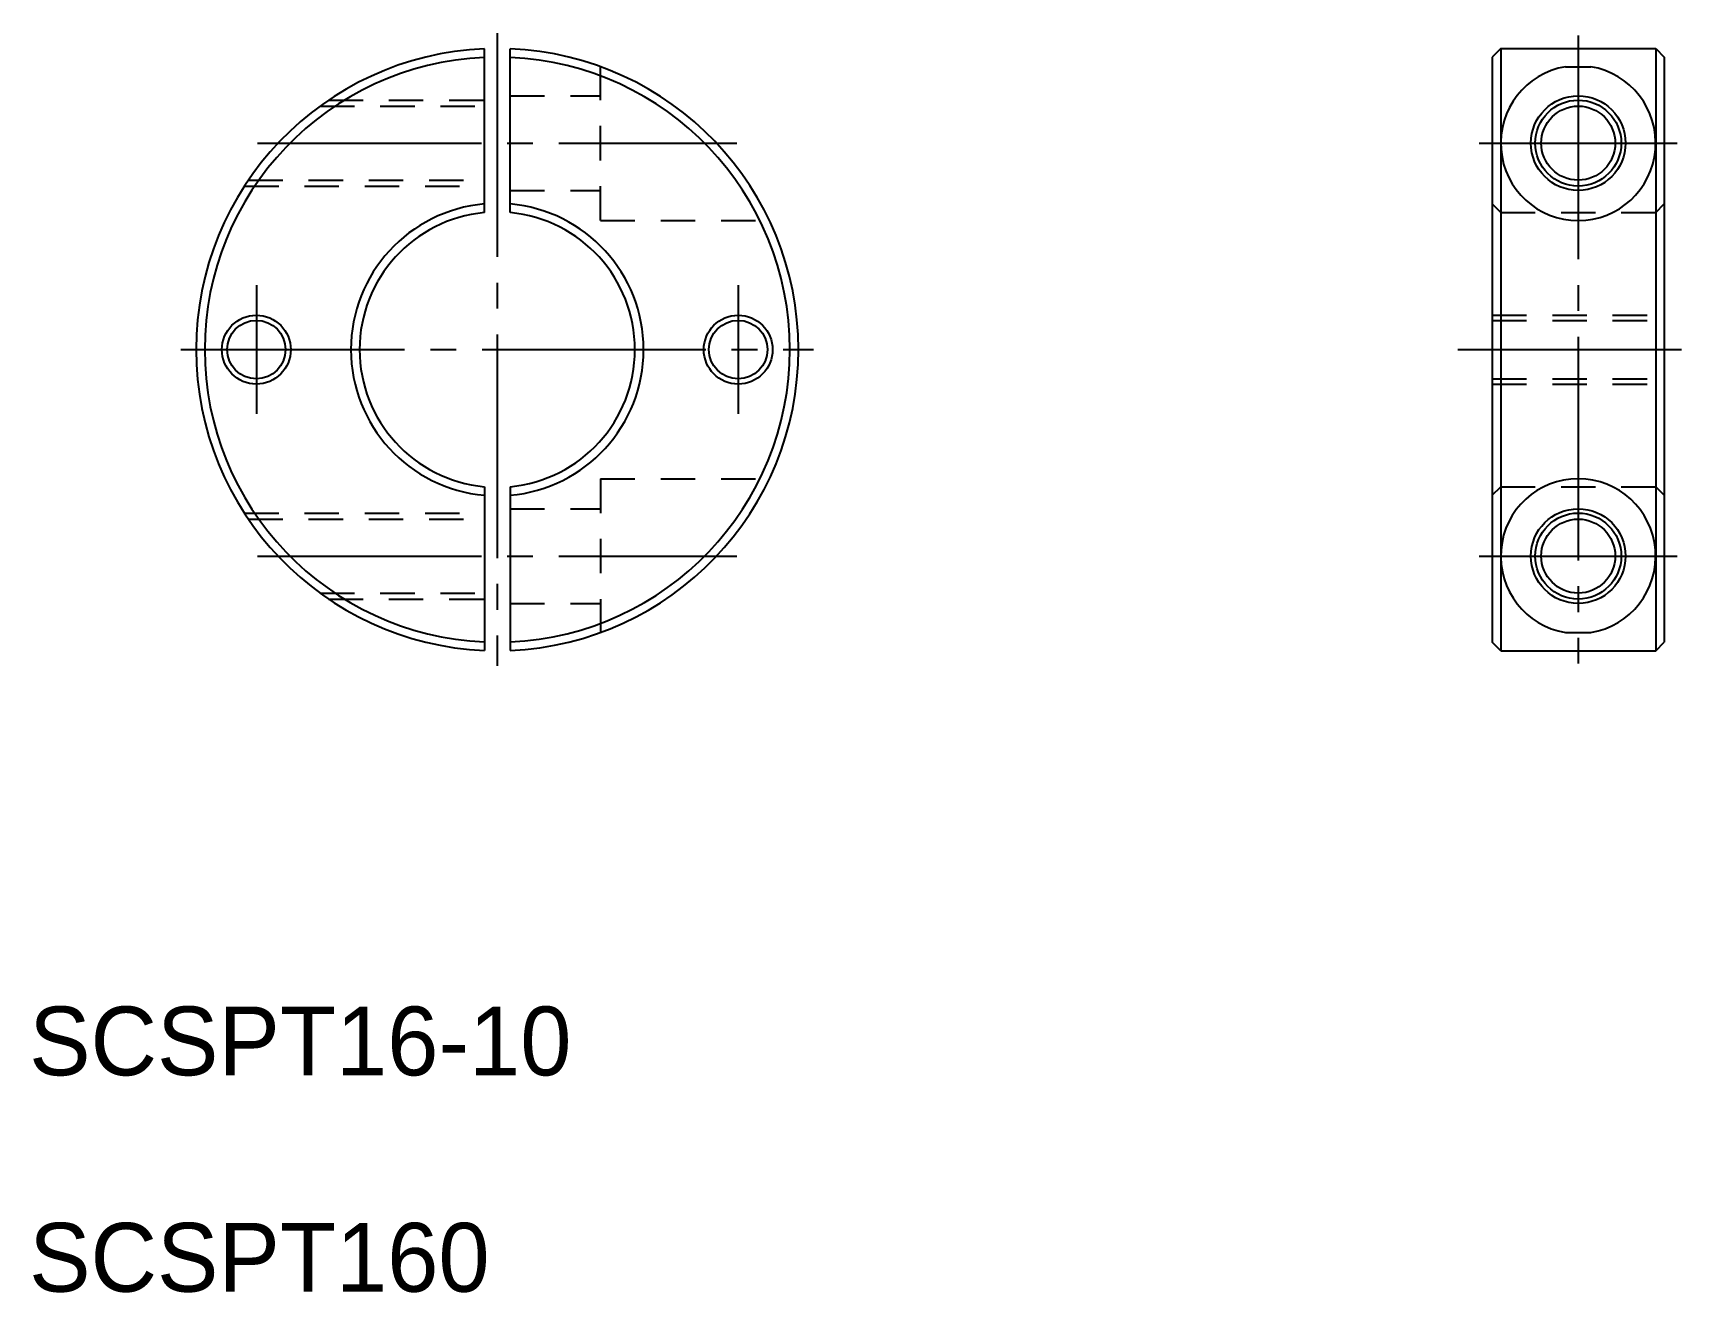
# Model space of a CAD drawing. Extents: x 73.7 to 170.5, y 147.4 to 220.6.
import ezdxf

# ---------------------------------------------------------------- set-up
doc = ezdxf.new("R2010")
doc.units = 0
doc.linetypes.add('CENTER', pattern=[17.5, 13, -1.5, 1.5, -1.5])
doc.linetypes.add('DASHED', pattern=[3.5, 2, -1.5])
doc.layers.get('0').update_dxf_attribs({"linetype": 'CONTINUOUS'})
doc.layers.add('CENTER', color=1, linetype='CENTER')

msp = doc.modelspace()

# ---------------------------------------------------------------- linework, layer by layer
at = {"color": 7, "linetype": 'CONTINUOUS'}
for p, q in [((99.95, 210.164), (99.95, 219.683)), ((101.45, 210.164), (101.45, 219.683)), ((159.009, 219.699), (158.509, 219.199)), ((159.009, 219.699), (159.009, 184.699)), ((159.009, 219.699), (168.009, 219.699)), ((168.009, 219.699), (168.009, 184.699)), ((168.009, 219.699), (168.509, 219.199)), ((158.509, 219.199), (158.509, 185.199)), ((168.509, 219.199), (168.509, 185.199)), ((162.772, 218.638), (164.246, 218.638)), ((99.95, 194.234), (99.95, 184.715)), ((101.45, 194.234), (101.45, 184.715)), ((159.009, 184.699), (158.509, 185.199)), ((162.772, 185.759), (164.246, 185.759)), ((168.009, 184.699), (168.509, 185.199)), ((159.009, 184.699), (168.009, 184.699))]:
    msp.add_line(p, q, dxfattribs=at)
at = {"color": 3, "linetype": 'DASHED'}
for p, q in [((106.7, 209.699), (106.7, 218.638)), ((101.45, 216.949), (106.7, 216.949)), ((90.403, 216.349), (99.95, 216.349)), ((90.902, 216.699), (99.95, 216.699)), ((86.236, 212.049), (99.95, 212.049)), ((86.003, 211.699), (99.95, 211.699)), ((101.45, 211.449), (106.7, 211.449)), ((158.509, 210.664), (159.009, 210.164)), ((159.009, 210.164), (168.009, 210.164)), ((168.009, 210.164), (168.509, 210.664)), ((106.7, 209.699), (116.512, 209.699)), ((158.509, 204.199), (168.509, 204.199)), ((158.509, 203.899), (168.509, 203.899)), ((158.509, 200.499), (168.509, 200.499)), ((158.509, 200.199), (168.509, 200.199)), ((106.7, 194.699), (106.7, 185.759)), ((106.7, 194.699), (116.512, 194.699)), ((158.509, 193.734), (159.009, 194.234)), ((159.009, 194.234), (168.009, 194.234)), ((168.009, 194.234), (168.509, 193.734)), ((86.003, 192.699), (99.95, 192.699)), ((101.45, 192.949), (106.7, 192.949)), ((86.236, 192.349), (99.95, 192.349)), ((90.403, 188.049), (99.95, 188.049)), ((90.902, 187.699), (99.95, 187.699)), ((101.45, 187.449), (106.7, 187.449))]:
    msp.add_line(p, q, dxfattribs=at)
for p, q in [((99.95, 191.854), (99.95, 191.854)), ((99.95, 189.474), (99.95, 189.474))]:
    msp.add_line(p, q)
at = {"color": 7, "linetype": 'CONTINUOUS'}
for centre in [(163.509, 214.199), (163.509, 190.199)]:
    msp.add_circle(centre, 2.75, dxfattribs=at)
at = {"color": 3, "linetype": 'CONTINUOUS'}
for centre in [(163.509, 214.199), (163.509, 190.199)]:
    msp.add_circle(centre, 2.5, dxfattribs=at)
for centre, radius in [((163.509, 214.199), 2.15), ((86.7, 202.199), 2), ((114.7, 202.199), 2), ((86.7, 202.199), 1.7), ((114.7, 202.199), 1.7), ((163.509, 190.199), 2.15)]:
    msp.add_circle(centre, radius)
at = {"color": 7, "linetype": 'CONTINUOUS'}
for radius, start, end in [(17.5, 92.45629, 267.5437), (17.5, 272.45628, 87.54372), (17, 92.52857, 267.47144), (17, 272.52857, 87.47142), (8.5, 95.06209, 264.9379), (8, 95.37938, 264.62063), (8.5, 275.06209, 84.93791), (8, 275.37938, 84.62062)]:
    msp.add_arc((100.7, 202.199), radius, start, end, dxfattribs=at)
for centre, start, end in [((163.509, 214.199), 99.42287, 80.57713), ((163.509, 190.199), 279.42287, 260.57713)]:
    msp.add_arc(centre, 4.5, start, end)
at = {"layer": 'CENTER', "color": 1, "linetype": 'CENTER'}
for p, q in [((100.7, 220.582), (100.7, 183.815)), ((163.509, 220.449), (163.509, 183.949)), ((86.774, 214.199), (114.627, 214.199)), ((157.759, 214.199), (169.259, 214.199)), ((86.7, 205.938), (86.7, 198.46)), ((114.7, 205.938), (114.7, 198.46)), ((82.317, 202.199), (119.084, 202.199)), ((156.509, 202.199), (170.509, 202.199)), ((86.774, 190.199), (114.627, 190.199)), ((157.759, 190.199), (169.259, 190.199))]:
    msp.add_line(p, q, dxfattribs=at)

# ---------------------------------------------------------------- texts
for s, p in [('SCSPT16-10', (73.498, 160.023)), ('SCSPT160', (73.498, 147.449))]:
    msp.add_text(s, height=4).set_placement(p)

doc.saveas('drawing.dxf')
